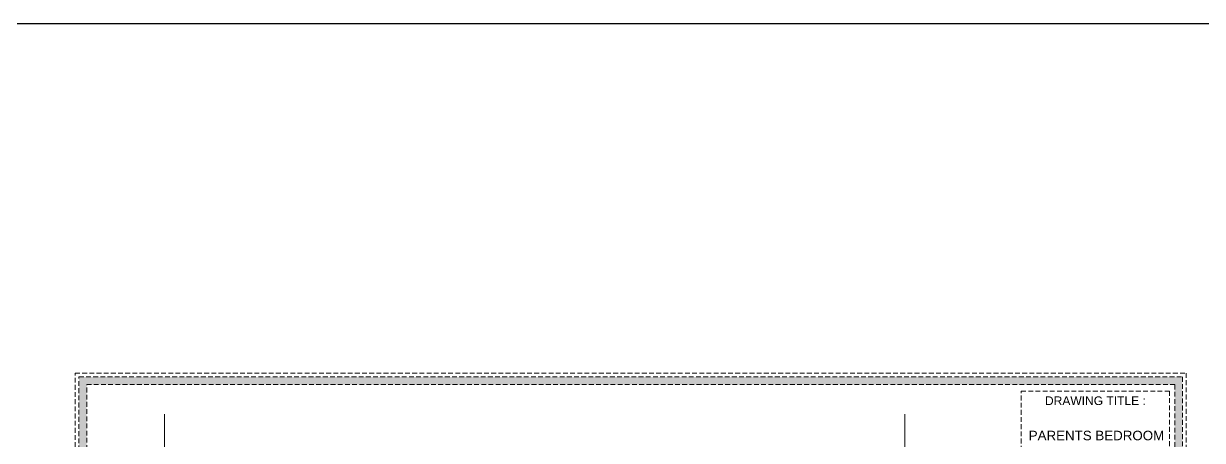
# Model space of a CAD drawing. Header units: millimetres. Extents: x 56222 to 3066687, y -650199 to -121287.
# Drawn here: x 134058.8 to 134305.2, y -183468.1 to -183380.9 of the extents above; entities that cross this region are included whole.
import ezdxf
from ezdxf.enums import TextEntityAlignment as Align

# ---------------------------------------------------------------- set-up
doc = ezdxf.new("R2010")
doc.units = ezdxf.units.MM
doc.header["$MEASUREMENT"] = 0
doc.linetypes.add('DASHEDX2', pattern=[1.5, 1, -0.5])
for name, color, linetype, lineweight in [('Dimension', 10, 'DASHEDX2', 20), ('NAME PLATE', 7, 'Continuous', 25), ('Text', 7, 'Continuous', 15), ('XX~SLAB ( BEAM )~ ( DIM )', 7, 'Continuous', 9)]:
    doc.layers.add(name, color=color, linetype=linetype, lineweight=lineweight)
doc.styles.add('Arial', font='arial.ttf')

msp = doc.modelspace()

# ---------------------------------------------------------------- hatches: boundary and pattern name
at = {"layer": 'Dimension', "true_color": 0xd39e00}
h = msp.add_hatch(color=42, dxfattribs=at)
h.paths.add_polyline_path([(134070.38, -183454.83), (134070.38, -183617.195), (134301.053, -183617.195), (134301.053, -183454.83)])
h.paths.add_polyline_path([(134071.999, -183456.449), (134299.434, -183456.449), (134299.434, -183615.576), (134071.999, -183615.576)], flags=16)

# ---------------------------------------------------------------- linework, layer by layer
at = {"layer": 'Dimension', "color": 42, "true_color": 0xd39e00, "elevation": 0.119}
for points in [[(134069.57, -183454.021), (134301.862, -183454.021), (134301.862, -183618.005), (134069.57, -183618.005)], [(134070.38, -183454.83), (134301.053, -183454.83), (134301.053, -183617.195), (134070.38, -183617.195)], [(134071.999, -183456.449), (134299.434, -183456.449), (134299.434, -183615.576), (134071.999, -183615.576)], [(134267.342, -183614.244), (134267.342, -183457.782), (134298.338, -183457.782), (134298.338, -183614.244)]]:
    msp.add_lwpolyline(points, close=True, dxfattribs=at)
at = {"layer": 'Text', "color": 251, "linetype": 'Continuous', "lineweight": 0, "true_color": 0x636466}
for points in [[(134088.253, -183462.625), (134088.253, -183528.81), (134086.992, -183529.591), (134089.426, -183529.841), (134088.253, -183530.678), (134088.253, -183599.807)], [(134243.018, -183462.625), (134243.018, -183528.81), (134241.757, -183529.591), (134244.191, -183529.841), (134243.018, -183530.678), (134243.018, -183599.807)]]:
    msp.add_lwpolyline(points, dxfattribs=at)
at = {"layer": 'XX~SLAB ( BEAM )~ ( DIM )', "color": 3, "lineweight": 30}
msp.add_lwpolyline([(133742.493, -183380.928), (135103.431, -183380.928), (135103.431, -184087.118), (133742.493, -184087.118)], close=True, dxfattribs=at)

# ---------------------------------------------------------------- texts
at = {"layer": 'NAME PLATE', "style": 'Arial'}
for s, height, p in [('DRAWING TITLE : ', 1.79819, (134283.207, -183460.71, 0.119)), ('PARENTS BEDROOM', 1.99426, (134283.084, -183468.081, 0.226))]:
    msp.add_text(s, height=height, dxfattribs=at).set_placement(p, align=Align.CENTER)

doc.saveas('drawing.dxf')
